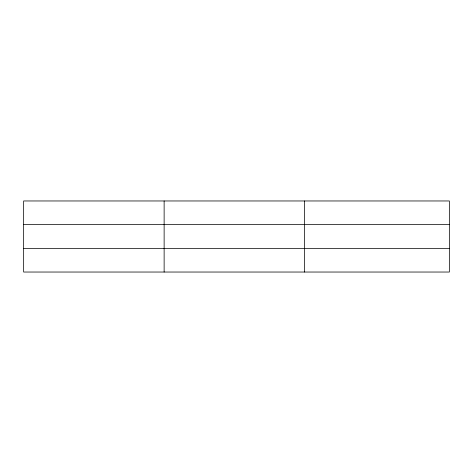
<?xml version="1.0" encoding="UTF-8"?>
<svg xmlns="http://www.w3.org/2000/svg" width="473" height="473" viewBox="0 0 473 473"><rect width="100%" height="100%" fill="white"/><g stroke="black" fill="none" stroke-linecap="round" stroke-linejoin="round"><path stroke-width="0.71" d="M164.131 200.966L164.131 272.034M304.612 200.966L304.612 272.034M449.35 248.579L449.35 272.034L23.65 272.034L23.65 200.966L449.35 200.966L449.35 248.579L23.65 248.579M23.65 224.421L449.35 224.421"/></g></svg>
